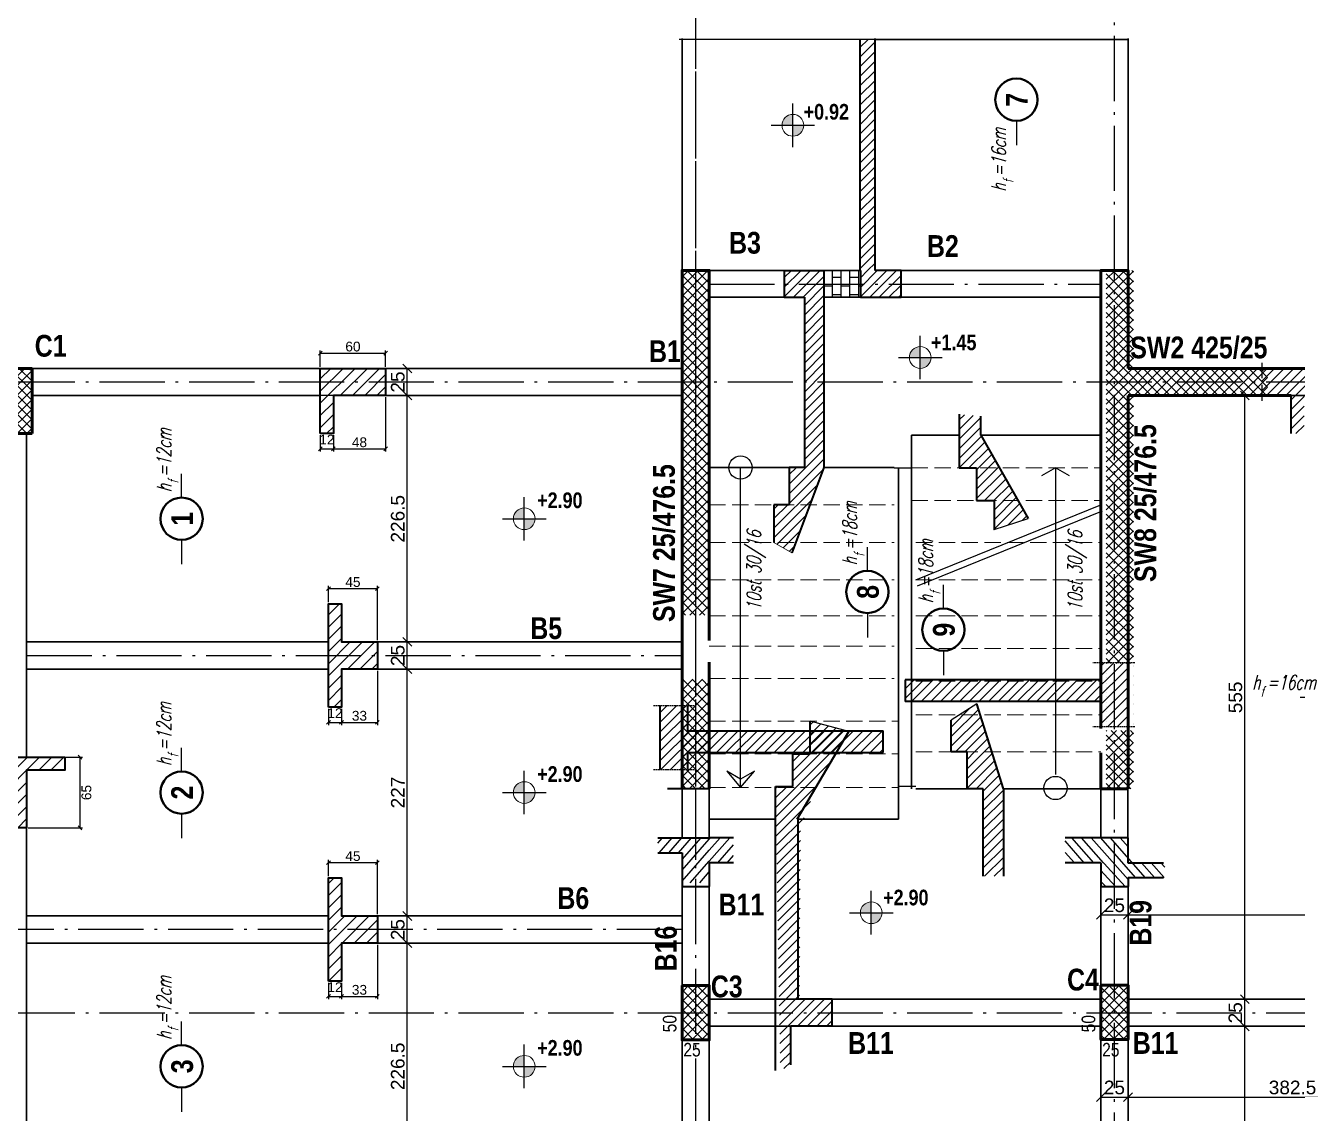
# Model space of a CAD drawing. Header units: millimetres. Extents: x -554 to 5391, y -796 to 3409.
# Drawn here: x 964 to 2134, y 1435 to 2436 of the extents above; entities that cross this region are included whole.
import ezdxf

# ---------------------------------------------------------------- set-up
doc = ezdxf.new("R2010")
doc.units = ezdxf.units.MM
for name, pattern in [('DASHDOT', [82.5, 60, -10, 2.5, -10]), ('Dashed', [21, 15, -6]), ('Solid Line copy-002', [82.5, 60, -10, 2.5, -10])]:
    doc.linetypes.add(name, pattern=pattern)
for name, color, linetype, lineweight in [('! Plochi sech', 210, 'Continuous', 25), ('!Armirovka', 210, 'Continuous', 35), ('!Column', 10, 'Continuous', 50), ('!Dimension', 70, 'Continuous', 25), ('!Hatch', 70, 'Continuous', 25), ('!Hf', 132, 'Continuous', 25), ('025', 1, 'Continuous', 13), ('035', 30, 'Continuous', 30), ('Osi', 70, 'DASHDOT', 25)]:
    doc.layers.add(name, color=color, linetype=linetype, lineweight=lineweight)
doc.layers.add('text', color=7, linetype='Continuous')
doc.styles.add('GENERATED_STYLE_3', font='ARIALNB.TTF')
doc.styles.get("Standard").update_dxf_attribs({"font": 'arial.ttf'})
doc.styles.add('АRM_nadpis', font='simplex.shx', dxfattribs={"width": 0.7, "oblique": 15})
doc.dimstyles.new('RC_PLAN', dxfattribs={"dimtxt": 12.5, "dimasz": 8, "dimexe": 4, "dimexo": 0, "dimgap": 2.5, "dimtad": 1, "dimdec": 1, "dimdsep": 46, "dimtxsty": 'Standard', "dimblk": 'OBLIQUE', "dimcen": 2.5, "dimclrd": 3, "dimclre": 3, "dimclrt": 7, "dimazin": 3, "dimtfac": 1, "dimtmove": 2, "dimatfit": 3})
doc.dimstyles.new('RC_SECTION', dxfattribs={"dimtxt": 9, "dimasz": 3.5, "dimexe": 2.5, "dimexo": 1.5, "dimgap": 1.5, "dimtad": 1, "dimdec": 0, "dimtxsty": 'Standard', "dimblk": 'OBLIQUE', "dimcen": 2.5, "dimclrd": 3, "dimclre": 3, "dimclrt": 7, "dimazin": 3, "dimtfac": 1, "dimtmove": 2, "dimatfit": 3})
pattern_1 = [(90, (-894949.6928658836, -493259.6809320378), (-8, 5e-16), []), (180, (-894949.6928658836, -493259.6809320378), (-8, -7.999999999999999), [8, -8])]
pattern_2 = [(45, (-895032.5183150864, -493259.683125051), (-4.419417382415921, 4.419417382415921), [])]
pattern_3 = [(45, (-899979.7809260131, -513330.7816749096), (-4.419417382415921, 4.419417382415921), [])]
pattern_4 = [(45, (0, 0), (-5.6126600758, 5.6126600758), [])]

# ---------------------------------------------------------------- blocks, each defined once
blk = doc.blocks.new('3433453')
at = {"layer": '! Plochi sech'}
h = blk.add_hatch(dxfattribs=at)
h.set_pattern_fill('ANSI31', color=256, scale=500)
h.set_pattern_definition([(45, (0, 0), (-44.19417382415921, 44.19417382415922), [])])
h.paths.add_polyline_path([(8971049.935942683, 5034852.118647129), (8971049.935942683, 5035052.118647128), (8970762.132233765, 5035052.118647148), (8970762.132233765, 5035072.118647148), (8970762.132233987, 5035284.133699808), (8970637.13223399, 5035284.133699808), (8970637.13223399, 5034694.633699807), (8970762.132233765, 5034694.633699807), (8970762.132233765, 5034852.118647147)])
h.paths.add_polyline_path([(8971049.935942683, 5035052.118647128), (8971049.935942683, 5034852.118647129), (8972562.102560295, 5034852.118647024), (8972562.102560308, 5035052.118647024)])
h.paths.add_polyline_path([(8970637.13223399, 5035284.133699808), (8970512.176340625, 5035284.133699808), (8970512.176340625, 5034694.633699807), (8970637.13223399, 5034694.633699807)])
at = {"color": 3, "linetype": 'Dashed', "lineweight": 25}
for p, q in [((8970450.949816642, 5035284.133699808), (8970835.449816642, 5035284.133699808)), ((8970450.949816417, 5034694.633699807), (8970835.449816419, 5034694.633699807))]:
    blk.add_line(p, q, dxfattribs=at)
at = {"color": 3, "linetype": 'Continuous', "lineweight": 35}
for p, q in [((8970512.176340625, 5034694.633699807), (8970512.176340625, 5035284.133699808)), ((8970762.132233987, 5035284.133699808), (8970762.132233765, 5035052.118647148)), ((8970762.132233765, 5035052.118647148), (8972562.102560308, 5035052.118647023)), ((8972562.102560295, 5034852.118647022), (8972562.102560306, 5035052.118647023)), ((8970762.132233765, 5034852.118647147), (8970762.132233765, 5034694.633699807)), ((8970762.132233765, 5034852.118647147), (8972562.102560295, 5034852.118647022))]:
    blk.add_line(p, q, dxfattribs=at)
blk = doc.blocks.new('A$C6270621E')
at = {"color": 4, "linetype": 'Continuous', "lineweight": 25}
for p, q in [((228.0833877511323, 613.0150634841993), (228.0833877511323, 831.2422981457784)), ((228.0833877511323, 224.3486113632098), (228.0833877511323, 0.0054583037272096))]:
    blk.add_line(p, q, dxfattribs=at)
at = {"color": 4, "linetype": 'Continuous', "lineweight": 40}
blk.add_circle((228.0833877492696, 418.6818374237045), 194.333226061266, dxfattribs=at)
at = {"layer": 'text', "style": 'АRM_nadpis', "oblique": 15, "width": 0.7}
for s, height, p in [('h =12cm', 131.22, (131.2269207481295, 663.4313571443781)), ('f', 91.85399999999998, (197.3188124112785, 741.8042638013139))]:
    blk.add_text(s, height=height, rotation=90, dxfattribs=at).set_placement(p)
at = {"layer": 'text', "color": 4, "linetype": 'Continuous', "lineweight": 5, "insert": (132.7533117290586, 418.6818374237045), "char_height": 199.9999999999999, "attachment_point": 2, "rotation": 90, "style": 'GENERATED_STYLE_3'}
blk.add_mtext('1', dxfattribs=at)
blk = doc.blocks.new('A$C49B93726')
at = {"layer": '!Hf', "color": 4, "linetype": 'Continuous', "lineweight": 25}
for p, q in [((228.0817499011755, 613.0096051804721), (228.0817499011755, 831.2368398420513)), ((228.0817499011755, 224.3431530594826), (228.0817499011755, 0))]:
    blk.add_line(p, q, dxfattribs=at)
at = {"layer": '!Hf', "color": 4, "linetype": 'Continuous', "lineweight": 40}
blk.add_circle((228.0817498993128, 418.6763791199773), 194.333226061266, dxfattribs=at)
at = {"layer": '!Hf', "style": 'АRM_nadpis', "oblique": 15, "width": 0.7}
for s, height, p in [('h =12cm', 131.22, (131.2252828981727, 663.4258988406509)), ('f', 91.85399999999998, (197.3171745613217, 741.7988054975867))]:
    blk.add_text(s, height=height, rotation=90, dxfattribs=at).set_placement(p)
at = {"layer": '!Hf', "color": 4, "linetype": 'Continuous', "lineweight": 5, "insert": (132.7516738791018, 418.6763791199773), "char_height": 199.9999999999999, "attachment_point": 2, "rotation": 90, "style": 'GENERATED_STYLE_3'}
blk.add_mtext('3', dxfattribs=at)
blk = doc.blocks.new('A$C710C7EDD')
at = {"layer": '!Hf', "color": 4, "linetype": 'Continuous', "lineweight": 25}
for p, q in [((228.0817499011755, 613.0150214908645), (228.0817499011755, 831.2422561524435)), ((228.0817499011755, 224.3485693698749), (228.0817499011755, 0.0054163103923202))]:
    blk.add_line(p, q, dxfattribs=at)
at = {"layer": '!Hf', "color": 4, "linetype": 'Continuous', "lineweight": 40}
blk.add_circle((228.0817498993128, 418.6817954303696), 194.333226061266, dxfattribs=at)
at = {"layer": '!Hf', "style": 'АRM_nadpis', "oblique": 15, "width": 0.7}
for s, height, p in [('h =12cm', 131.22, (131.2252828981727, 663.4313151510432)), ('f', 91.85399999999998, (197.3171745613217, 741.804221807979))]:
    blk.add_text(s, height=height, rotation=90, dxfattribs=at).set_placement(p)
at = {"layer": '!Hf', "color": 4, "linetype": 'Continuous', "lineweight": 5, "insert": (132.7516738791018, 418.6817954303696), "char_height": 199.9999999999999, "attachment_point": 2, "rotation": 90, "style": 'GENERATED_STYLE_3'}
blk.add_mtext('2', dxfattribs=at)
blk = doc.blocks.new('A$C56AF32E2')
at = {"color": 4, "linetype": 'Continuous', "lineweight": 25}
for p, q in [((860.3394385520369, 837.3527684817091), (860.3394385520369, 613.0096154222265)), ((666.0062124915421, 418.6763893608003), (441.6630594320595, 418.6763893608003)), ((1054.672664612531, 418.6763893608003), (1272.899899274111, 418.6763893608003)), ((860.3394385520369, 224.3431633003056), (860.3394385520369, 1.02408230305e-05))]:
    blk.add_line(p, q, dxfattribs=at)
at = {"color": 4, "linetype": 'Continuous', "lineweight": 40}
blk.add_circle((860.3394385520369, 418.6763893608003), 194.333226061266, dxfattribs=at)
at = {"layer": 'text', "style": 'АRM_nadpis', "oblique": 15, "width": 0.7}
for s, height, p in [('h =16cm', 131.22, (0.0055041145533323, 492.1916729500517)), ('f', 91.85399999999998, (78.37841077148914, 426.0997812869026))]:
    blk.add_text(s, height=height, dxfattribs=at).set_placement(p)
at = {"layer": 'text', "color": 4, "linetype": 'Continuous', "lineweight": 5, "insert": (857.9007838852702, 521.9681103266776), "char_height": 199.9999999999999, "attachment_point": 2, "style": 'GENERATED_STYLE_3'}
blk.add_mtext('10', dxfattribs=at)
blk = doc.blocks.new('A$C39BD1360')
at = {"color": 4, "linetype": 'Continuous', "lineweight": 25}
for p, q in [((228.0747093390673, 613.0150628564879), (228.0747093390673, 831.242297518067)), ((228.0747093390673, 224.3486107354984), (228.0747093390673, 0.0054576760157943))]:
    blk.add_line(p, q, dxfattribs=at)
at = {"color": 4, "linetype": 'Continuous', "lineweight": 40}
blk.add_circle((228.0747093372047, 418.6818367959931), 194.333226061266, dxfattribs=at)
at = {"layer": 'text', "style": 'АRM_nadpis', "oblique": 15, "width": 0.7}
for s, height, p in [('h =18cm', 131.22, (131.2182423360646, 663.4313565166666)), ('f', 91.85399999999998, (197.3101339992135, 741.8042631736025))]:
    blk.add_text(s, height=height, rotation=90, dxfattribs=at).set_placement(p)
at = {"layer": 'text', "color": 4, "linetype": 'Continuous', "lineweight": 5, "insert": (132.7446333169937, 418.6818367959931), "char_height": 199.9999999999999, "attachment_point": 2, "rotation": 90, "style": 'GENERATED_STYLE_3'}
blk.add_mtext('8', dxfattribs=at)
blk = doc.blocks.new('A$C3D280032')
at = {"color": 4, "linetype": 'Continuous', "lineweight": 25}
for p, q in [((228.0747093390673, 613.0150628564879), (228.0747093390673, 831.242297518067)), ((228.0747093390673, 224.3486107354984), (228.0747093390673, 0.0054576760157943))]:
    blk.add_line(p, q, dxfattribs=at)
at = {"color": 4, "linetype": 'Continuous', "lineweight": 40}
blk.add_circle((228.0747093372047, 418.6818367959931), 194.333226061266, dxfattribs=at)
at = {"layer": 'text', "style": 'АRM_nadpis', "oblique": 15, "width": 0.7}
for s, height, p in [('h =18cm', 131.22, (131.2182423360646, 663.4313565166666)), ('f', 91.85399999999998, (197.3101339992135, 741.8042631736025))]:
    blk.add_text(s, height=height, rotation=90, dxfattribs=at).set_placement(p)
at = {"layer": 'text', "color": 4, "linetype": 'Continuous', "lineweight": 5, "insert": (132.7446333169937, 418.6818367959931), "char_height": 199.9999999999999, "attachment_point": 2, "rotation": 90, "style": 'GENERATED_STYLE_3'}
blk.add_mtext('9', dxfattribs=at)
blk = doc.blocks.new('A$C6A31159B')
at = {"color": 4, "linetype": 'Continuous', "lineweight": 25}
blk.add_line((228.0747093390673, 651.1900989627464), (228.0747093390673, 426.8469459032639), dxfattribs=at)
at = {"color": 4, "linetype": 'Continuous', "lineweight": 40}
blk.add_circle((228.0747093372047, 845.5233250232415), 194.333226061266, dxfattribs=at)
at = {"layer": 'text', "style": 'АRM_nadpis', "oblique": 15, "width": 0.7}
for s, height, p in [('h =16cm', 131.22, (131.2182423360646, -0.0019315714016557)), ('f', 91.85399999999998, (197.3101339992135, 78.37097508553416))]:
    blk.add_text(s, height=height, rotation=90, dxfattribs=at).set_placement(p)
at = {"layer": 'text', "color": 4, "linetype": 'Continuous', "lineweight": 5, "insert": (132.7446333169937, 845.5233250232415), "char_height": 199.9999999999999, "attachment_point": 2, "rotation": 90, "style": 'GENERATED_STYLE_3'}
blk.add_mtext('7', dxfattribs=at)
blk = doc.blocks.new('_Oblique')
at = {"color": 0, "linetype": 'ByBlock', "lineweight": -2}
blk.add_line((-0.5, -0.5), (0.5, 0.5), dxfattribs=at)

msp = doc.modelspace()

# ---------------------------------------------------------------- hatches: boundary and pattern name
at = {"layer": '! Plochi sech'}
h = msp.add_hatch(dxfattribs=at)
h.set_pattern_fill('ANSI31', color=256, scale=50)
h.set_pattern_definition(pattern_2)
h.paths.add_polyline_path([(1745.4, 2423.1519675367076), (1742.082525445605, 2423.134219361606), (1731.332525446347, 2423.134219361986), (1731.9, 2210.630849210406), (1745.4, 2210.6306503669825)])
h.paths.add_polyline_path([(1769.3328522250863, 2210.630318968417), (1745.4, 2210.630318968417), (1731.9, 2210.630536275405), (1731.9, 2185.9787308874133), (1769.332525445052, 2185.9787308874133)])
h = msp.add_hatch(dxfattribs=at)
h.set_pattern_fill('ANSI31', color=256, scale=50)
h.set_pattern_definition(pattern_2)
h.paths.add_polyline_path([(1745.4, 2423.1519675367076), (1742.082525445605, 2423.134219361606), (1731.332525446347, 2423.134219361986), (1731.9, 2210.630849210406), (1745.4, 2210.6306503669825)])
h.paths.add_polyline_path([(1769.3328522250863, 2210.630318968417), (1745.4, 2210.630318968417), (1731.9, 2210.630536275405), (1731.9, 2185.9787308874133), (1769.332525445052, 2185.9787308874133)])
h = msp.add_hatch(dxfattribs=at)
h.set_pattern_fill('ANSI31', color=256, scale=50)
h.set_pattern_definition(pattern_3)
h.paths.add_polyline_path([(1652.4, 1995.1), (1652.4, 1960.6), (1668.9, 1951.1), (1698.4, 2029.6), (1698.4, 2210.6346154044863), (1661.9, 2210.6346154044863), (1661.9, 2185.979126940531), (1680.4, 2185.979126937082), (1680.4, 2029.6), (1666.4, 2029.6), (1666.4, 1995.1)])
h = msp.add_hatch(dxfattribs=at)
h.set_pattern_fill('AR-B816', color=256, angle=90)
h.set_pattern_definition(pattern_1)
h.paths.add_polyline_path([(1731.9, 2210.6342103072006), (1698.4, 2210.6346154044863), (1698.4, 2185.980923908623), (1731.9, 2185.9809239062947)])
h = msp.add_hatch(dxfattribs=at)
h.set_pattern_fill('AR-B816', color=256, angle=90)
h.set_pattern_definition(pattern_1)
h.paths.add_polyline_path([(1731.9, 2210.6342103072006), (1698.4, 2210.6346154044863), (1698.4, 2185.980923908623), (1731.9, 2185.9809239062947)])
h = msp.add_hatch(dxfattribs=at)
h.set_pattern_fill('ANSI31', color=256, scale=50)
h.set_pattern_definition(pattern_3)
h.paths.add_polyline_path([(1859.78205807311, 2029.136734416758), (1838.735411474747, 2029.136734418155), (1838.735411472885, 1999.136734418154), (1854.735411472885, 1999.136734417129), (1876.968648562474, 1998.890450388054)])
h.paths.add_polyline_path([(1842.735411476611, 2059.136734417879), (1822.73541147661, 2059.136734419087), (1822.735411474747, 2029.136734419086), (1838.735411474747, 2029.136734418059), (1859.78205807311, 2029.136734416758)])
h.paths.add_polyline_path([(1842.735411476611, 2076.663146574755), (1822.735411477731, 2078.409079210693), (1822.73541147661, 2059.136734419087), (1842.735411476611, 2059.171928950911)])
edge = h.paths.add_edge_path()
edge.add_line((1876.968648562474, 1998.890450388054), (1854.735411472885, 1999.136734417129))
edge.add_line((1854.735411472885, 1999.136734417129), (1854.735411471023, 1972.609053549407))
edge.add_arc((1854.785411471025, 1972.609053549407), 0.05, 180, 287.8134948189743)
edge.add_line((1854.800707448541, 1972.561450681138), (1886.138369288009, 1982.631015599377))
edge.add_arc((1886.123073310494, 1982.678618467652), 0.049999999954186, 287.8134948183227, 388.0724869443439)
edge.add_line((1886.167190957528, 1982.70214787941), (1876.968648562474, 1998.89045038806))
h = msp.add_hatch(dxfattribs=at)
h.set_pattern_fill('ANSI31', color=256, scale=50)
h.set_pattern_definition([(45, (-894949.6928658994, -493205.0251215182), (-4.419417382415921, 4.419417382415921), [])])
h.paths.add_polyline_path([(1852.9, 1768.1), (1829.9, 1768.1), (1829.9, 1734.1), (1844.9, 1734.1), (1863.4, 1734.1)])
h.paths.add_polyline_path([(1863.4, 1734.1), (1844.9, 1734.1), (1844.9, 1653.6), (1863.4, 1653.6)])
h.paths.add_polyline_path([(1838.9, 1812.280702851383), (1822.9, 1802.1), (1842.4, 1802.1)])
h.paths.add_polyline_path([(1822.9, 1802.1), (1815.4, 1797.1), (1815.4, 1768.1), (1852.9, 1768.1), (1842.4, 1802.1)])
h = msp.add_hatch(dxfattribs=at)
h.set_pattern_fill('ANSI31', color=256, scale=50)
h.set_pattern_definition([(45, (1674.507685374925, 1507.47690356733), (-4.419417382415921, 4.419417382415921), [])])
h.paths.add_polyline_path([(1705.810369795645, 1540.6221162099887), (1675.810369796022, 1540.6221162119377), (1676.9, 1699.6), (1691.45440276068, 1735.788768274948), (1653.810369788383, 1735.788768277459), (1658.4, 1475.1), (1667.810370058276, 1480.2887690501727), (1667.810369798816, 1515.6221173089498), (1705.810369798627, 1515.6221173089498)])
h.paths.add_polyline_path([(1709.098435496625, 1765.788768273827), (1669.810369790434, 1765.788768276433), (1669.810369788383, 1735.788768276433), (1691.45440276068, 1735.788768274948)])
h.paths.add_polyline_path([(1721.290849890462, 1786.519427600919), (1685.810369792471, 1795.788768275311), (1685.810369790434, 1765.788768275413), (1709.098435496625, 1765.788768273827)])
at = {"layer": '!Dimension', "linetype": 'Continuous', "lineweight": 20}
h = msp.add_hatch(color=7, dxfattribs=at)
h.paths.add_polyline_path([(1731.907697852415, 1620.1248604690252), (1741.907697852603, 1620.1248604690252), (1741.907697852603, 1630.1248604690252, 0.4142135623785508)])
h.paths.add_polyline_path([(1741.907697852603, 1620.1248604690252), (1741.907697852603, 1610.1248604690252, 0.4142135623676397), (1751.907697852415, 1620.1248604690252)])
at = {"layer": '!Hatch'}
h = msp.add_hatch(dxfattribs=at)
h.set_pattern_fill('ANSI37', color=256, scale=50)
h.set_pattern_definition([(45, (1555.457134101995, 1600.075212160363), (-4.419417382415921, 4.419417382415921), []), (135, (1555.457134101995, 1600.075212160363), (-4.419417382415921, -4.419417382415921), [])])
h.paths.add_polyline_path([(1580.4209087741533, 2210.6362524522033), (1567.921432476016, 2210.636412368482), (1567.9261449401142, 1827.303738092121), (1580.4209087739623, 1827.303738092121), (1580.4209087739623, 1834.7215736229468), (1567.93048051083, 1834.7215736229468), (1567.93048051083, 1893.6715736231322), (1580.4209087737731, 1893.671573623038)])
h.paths.add_polyline_path([(1592.9209087737731, 2210.6360925291233), (1580.4209087739623, 2210.6362524522033), (1580.4209087739623, 1893.671573623038), (1592.920908773584, 1893.671573623038)])
h.paths.add_polyline_path([(1580.420908773962, 1734.136734435194), (1592.920908773585, 1734.136734435289), (1592.920908773584, 1834.7215736229468), (1580.4209087739623, 1834.7215736229468)])
h.paths.add_polyline_path([(1567.9272291352, 1734.136734435194), (1580.420908773962, 1734.136734435289), (1580.4209087739623, 1827.303738092121), (1567.9261449401142, 1827.303738092121)])
h = msp.add_hatch(dxfattribs=at)
h.set_pattern_fill('ANSI37', color=256, scale=50)
h.set_pattern_definition([(45, (1978.057134102002, 1586.285855419794), (-4.419417382415921, 4.419417382415921), []), (135, (1978.057134102002, 1586.285855419794), (-4.419417382415921, -4.419417382415921), [])])
h.paths.add_polyline_path([(2171.9, 2120.6367343955267), (2106.252558928061, 2120.636734395527), (2106.252558928061, 2107.813200984666), (2171.9, 2107.8245043305274)], flags=16)
h.paths.add_polyline_path([(2171.9, 2107.8245043305274), (2106.252558928061, 2107.813200984666), (2106.252558928061, 2095.636734394959), (2171.9, 2095.636734394959)], flags=16)
h.paths.add_polyline_path([(2402.914973928118, 2120.6367343955267), (2390.4149738754127, 2120.6367343955267), (2390.414973873912, 2095.636734394959), (2402.914973928118, 2095.636734394959)])
h.paths.add_polyline_path([(1957.915429827834, 1849.328151061059), (1970.468406090968, 1849.328151061059), (1970.468406090968, 1787.6), (1957.9154298056733, 1787.6), (1957.9154298280232, 1766.1), (1957.9153838817933, 1766.1), (1957.915429827834, 1788.6)], flags=16)
h.paths.add_polyline_path([(1970.468406090968, 1849.328151061059), (1982.9110191420527, 1849.328151061155), (1982.911019141863, 1787.6), (1970.468406090968, 1787.6)], flags=16)
h.paths.add_polyline_path([(1957.9149739279287, 1734.1), (1982.914973928117, 1734.1), (1982.914973928117, 2095.636734394959), (2390.414973873912, 2095.636734394959), (2390.4149738754127, 2120.6367343955267), (1982.914973928117, 2120.6367343955267), (1982.9149739279287, 2210.630712399308), (1957.9149739279287, 2210.6310519847525)])
h = msp.add_hatch(dxfattribs=at)
h.set_pattern_fill('ANSI37', color=256, scale=50)
h.set_pattern_definition([(45, (-894969.6928659019, -493219.0251215973), (-4.419417382415921, 4.419417382415921), []), (135, (-894969.6928659019, -493219.0251215973), (-4.419417382415921, -4.419417382415921), [])])
h.paths.add_polyline_path([(950.420908770238, 2120.6367343337756), (930.420908817168, 2120.6367343338707), (930.420908817168, 2060.6367343338698), (950.420908770238, 2060.6367343338698)])
h.paths.add_polyline_path([(950.420908770238, 2060.6367343337756), (970.4209088173573, 2060.6367343337756), (970.4209088173573, 2120.6367343337756), (950.420908770238, 2120.6367343337756)])
h = msp.add_hatch(dxfattribs=at)
h.set_pattern_fill('ANSI37', color=256, scale=50)
h.set_pattern_definition([(45, (-894949.6928658879, -493139.3045687427), (-4.419417382415921, 4.419417382415921), []), (135, (-894949.6928658879, -493139.3045687427), (-4.419417382415921, -4.419417382415921), [])])
h.paths.add_polyline_path([(1580.4209087842078, 1553.136734395891), (1567.9209087842078, 1553.136734395891), (1567.9209087842078, 1528.134612282874), (1580.4209087842078, 1528.136734395891)])
h.paths.add_polyline_path([(1592.9209087342801, 1553.136734395891), (1580.4209087842078, 1553.136734395891), (1580.4209087842078, 1528.136734395891), (1592.920908732418, 1528.138856509007)])
h.paths.add_polyline_path([(1580.4209087842078, 1528.136734395891), (1580.4209087842078, 1505.3572871858692), (1592.9209087842078, 1505.3572871858692), (1592.9209087842078, 1528.138856509007)])
h.paths.add_polyline_path([(1580.4209087842078, 1528.136734395891), (1567.9209087842078, 1528.134612282874), (1567.9209087842078, 1505.3572871858692), (1580.4209087842078, 1505.3572871858692)])
h.paths.add_polyline_path([(1580.4209087842078, 1505.3572871858692), (1567.9209087842078, 1505.3572871858692), (1567.9209087842078, 1503.136734395891), (1580.4209087842078, 1503.136734395891)])
h.paths.add_polyline_path([(1592.9209087842078, 1505.3572871858692), (1580.4209087842078, 1505.3572871858692), (1580.4209087842078, 1503.136734395891), (1592.9209087842078, 1503.136734395891)])
h = msp.add_hatch(dxfattribs=at)
h.set_pattern_fill('ANSI37', color=256, scale=50)
h.set_pattern_definition([(45, (-894544.6988007375, -493139.0316759083), (-4.419417382415921, 4.419417382415921), []), (135, (-894544.6988007375, -493139.0316759083), (-4.419417382415921, -4.419417382415921), [])])
h.paths.add_polyline_path([(1965.414973934447, 1553.409627230421), (1952.914973934447, 1553.409627230421), (1952.914973934447, 1528.4075051174073), (1965.414973934447, 1528.409627230421)])
h.paths.add_polyline_path([(1977.914973884534, 1553.409627230421), (1965.414973934447, 1553.409627230421), (1965.414973934447, 1528.409627230421), (1977.9149738826732, 1528.4117493435247)])
h.paths.add_polyline_path([(1965.414973934447, 1528.409627230421), (1965.414973934447, 1505.630180020401), (1977.914973934447, 1505.630180020401), (1977.914973934447, 1528.4117493435247)])
h.paths.add_polyline_path([(1965.414973934447, 1528.409627230421), (1952.914973934447, 1528.4075051174073), (1952.914973934447, 1505.630180020401), (1965.414973934447, 1505.630180020401)])
h.paths.add_polyline_path([(1965.414973934447, 1505.630180020401), (1952.914973934447, 1505.630180020401), (1952.914973934447, 1503.409627230421), (1965.414973934447, 1503.409627230421)])
h.paths.add_polyline_path([(1977.914973934447, 1505.630180020401), (1965.414973934447, 1505.630180020401), (1965.414973934447, 1503.409627230421), (1977.914973934447, 1503.409627230421)])
at = {"linetype": 'Continuous', "lineweight": 20}
h = msp.add_hatch(color=7, dxfattribs=at)
h.paths.add_polyline_path([(1659.836852970989, 2344.119090261359), (1669.836852971179, 2344.119090261359), (1669.836852971179, 2354.119090261359, 0.4142135623785508)])
h.paths.add_polyline_path([(1669.836852971179, 2344.119090261359), (1669.836852971179, 2334.119090261359, 0.4142135623676397), (1679.836852970989, 2344.119090261359)])
h = msp.add_hatch(color=7, dxfattribs=at)
h.paths.add_polyline_path([(1659.836852970989, 2344.119090261359), (1669.836852971179, 2344.119090261359), (1669.836852971179, 2354.119090261359, 0.4142135623785508)])
h.paths.add_polyline_path([(1669.836852971179, 2344.119090261359), (1669.836852971179, 2334.119090261359, 0.4142135623676397), (1679.836852970989, 2344.119090261359)])
h = msp.add_hatch(color=7, dxfattribs=at)
h.paths.add_polyline_path([(1776.956937256535, 2130.6009098489358), (1786.956937256725, 2130.6009098489358), (1786.956937256725, 2140.6009098489358, 0.4142135623785508)])
h.paths.add_polyline_path([(1786.956937256725, 2130.6009098489358), (1786.956937256725, 2120.6009098489358, 0.4142135623676397), (1796.956937256535, 2130.6009098489358)])
h = msp.add_hatch()
h.set_pattern_fill('ANSI31', scale=2.5)
h.set_pattern_definition(pattern_4)
h.paths.add_polyline_path([(1235.4, 2060.6367343332145), (1235.4, 2095.6367343332145), (1235.4, 2120.6367343329384), (1295.4, 2120.6367343329384), (1295.4, 2095.6367343332145), (1247.4, 2095.6367343332145), (1247.4, 2060.6367343332145)])
h = msp.add_hatch(dxfattribs=at)
h.set_pattern_fill('ANSI31', scale=50, style=0)
h.set_pattern_definition([(45, (-881535.0756755735, -482559.7630969478), (-4.419417382415921, 4.419417382415921), [])])
h.paths.add_polyline_path([(2167.678994993757, 2120.636734395613), (2101.25255892825, 2120.636734395613), (2101.25255892825, 2108.136734396268), (2167.678994993947, 2108.136734396268)])
h.paths.add_polyline_path([(2167.678994993757, 2108.136734396268), (2101.25255892825, 2108.136734396268), (2101.25255892825, 2095.636734395993), (2127.757134102363, 2095.636734395993), (2127.757134102363, 2060.636734395527), (2139.757134102363, 2060.636734395614), (2139.757134102, 2095.63673439608), (2167.678994994136, 2095.636734395993)])
h = msp.add_hatch(color=7)
h.paths.add_polyline_path([(1412.9, 1982.35), (1422.9, 1982.35), (1422.9, 1992.35, 0.41421356237309503)])
h.paths.add_polyline_path([(1422.9, 1982.35), (1422.9, 1972.35, 0.41421356237309503), (1432.9, 1982.35)])
h = msp.add_hatch()
h.set_pattern_fill('ANSI31', scale=2.5)
h.set_pattern_definition(pattern_4)
h.paths.add_polyline_path([(1242.9, 1809.136734395708), (1242.9, 1844.136734395708), (1242.9, 1869.136734395526), (1242.9, 1904.136734395526), (1254.9, 1904.136734395526), (1254.9, 1869.136734395526), (1287.9, 1869.136734395526), (1287.9, 1844.136734395708), (1254.9, 1844.136734395708), (1254.9, 1809.136734395708)])
h = msp.add_hatch()
h.set_pattern_fill('ANSI31', scale=2.5)
h.set_pattern_definition(pattern_4)
h.paths.add_polyline_path([(900.4132538105239, 1763.1), (935.4132538105239, 1763.1), (965.4132537842576, 1763.1), (1000.4132537842576, 1763.1), (1000.4132537842576, 1751.1), (965.4132537842576, 1751.1), (965.4132537842576, 1698.1), (935.4132538105239, 1698.1), (935.4132538105239, 1751.1), (900.4132538105239, 1751.1)])
h = msp.add_hatch(color=7)
h.paths.add_polyline_path([(1412.9, 1730.6), (1422.9, 1730.6), (1422.9, 1740.6, 0.41421356237309503)])
h.paths.add_polyline_path([(1422.9, 1730.6), (1422.9, 1720.6, 0.41421356237309503), (1432.9, 1730.6)])
h = msp.add_hatch()
h.set_pattern_fill('ANSI31', scale=2.5)
h.set_pattern_definition(pattern_4)
h.paths.add_polyline_path([(1242.9, 1557.136734395614), (1242.9, 1592.136734395614), (1242.9, 1617.1367343954241), (1242.9, 1652.1367343954241), (1254.9, 1652.1367343954241), (1254.9, 1617.1367343954241), (1287.9, 1617.1367343954241), (1287.9, 1592.136734395614), (1254.9, 1592.136734395614), (1254.9, 1557.136734395614)])
h = msp.add_hatch(color=7)
h.paths.add_polyline_path([(1412.9, 1478.85), (1422.9, 1478.85), (1422.9, 1488.85, 0.41421356237309503)])
h.paths.add_polyline_path([(1422.9, 1478.85), (1422.9, 1468.85, 0.41421356237309503), (1432.9, 1478.85)])

# ---------------------------------------------------------------- linework, layer by layer
at = {"layer": '! Plochi sech'}
for p, q in [((1698.4, 2210.634416565396), (1731.9, 2210.634416565396)), ((1698.4, 2210.634416565396), (1731.9, 2210.634416565396)), ((1762.923102487523, 2029.136734421786), (1778.923102486402, 2029.136734421786)), ((1838.9, 1812.28070285185), (1815.4, 1797.1)), ((1782.9231024703818, 1736.136734423), (1766.923102470017, 1736.136734423)), ((1545.6350519922457, 1684.1), (1550.011376548273, 1689.1)), ((1546.8502113130721, 1675.1), (1558.8502113130721, 1689.1)), ((1555.689046077886, 1675.1), (1567.6890460778873, 1689.1)), ((1564.5278808428743, 1675.1), (1576.5278808426997, 1689.1)), ((1567.9133445444363, 1669.1), (1585.3667156075003, 1689.1)), ((1567.913344544626, 1659.1), (1592.9133445669772, 1687.6)), ((1592.9133445671673, 1687.6), (1594.205550372315, 1689.1)), ((1592.9133445671673, 1677.6), (1603.0443851373043, 1689.1)), ((1592.9133445671673, 1667.6), (1611.883219902118, 1689.1)), ((1567.9133445448138, 1649.0938378103517), (1592.9133445671673, 1677.6)), ((1600.7220546669173, 1666.1), (1615.191637114889, 1682.6)), ((1609.560889431732, 1666.1), (1615.191637114889, 1672.6)), ((1575.383219901929, 1647.7248784027531), (1592.9133445671673, 1667.6)), ((1584.229618872229, 1647.7248784027531), (1592.9209087728418, 1657.6))]:
    msp.add_line(p, q, dxfattribs=at)
at = {"layer": '! Plochi sech', "color": 3, "linetype": 'Continuous', "lineweight": 35}
for p, q in [((1863.4, 1734.1), (1838.9, 1812.280702851951)), ((1815.4, 1768.1), (1815.4, 1797.1)), ((1829.9, 1768.1), (1815.4, 1768.1)), ((1829.9, 1734.1), (1829.9, 1768.1)), ((1844.9, 1734.1), (1829.9, 1734.1)), ((1844.9, 1653.6), (1844.9, 1734.1)), ((1863.4, 1734.1), (1863.4, 1653.6)), ((1674.810370060139, 1540.6367344289529), (1674.810370060139, 1706.136734501231))]:
    msp.add_line(p, q, dxfattribs=at)
at = {"layer": '!Armirovka', "color": 2}
msp.add_line((1592.920908773585, 1734.136734435289), (1554.56501854424, 1734.136734435289), dxfattribs=at)
at = {"layer": '!Column'}
for p, q in [((1567.9209087795512, 2210.636746132796), (1567.920908766133, 1734.136734435194)), ((950.420908770238, 2120.6367343337756), (970.4209088173573, 2120.6367343337756)), ((970.4209088173573, 2120.6367343337756), (970.4209088173573, 2060.6367343337756)), ((1977.914973872049, 2120.6367343958905), (2402.9149738720494, 2120.6367343958905)), ((2127.75713404612, 2095.636734395803), (1977.914973872049, 2095.6367343957086)), ((970.4209088173573, 2060.6367343337756), (930.420908817168, 2060.6367343338698)), ((1952.914973984929, 1734.1), (1977.849934469054, 1734.1))]:
    msp.add_line(p, q, dxfattribs=at)
for points in [[(1567.920908774515, 1734.136734435289), (1567.9209087881213, 2210.6360809767143), (1592.920908788296, 2210.6360809767143), (1592.920908773584, 1870.4700683570022)], [(1592.9209087780523, 2185.445011894733), (1592.920908788296, 2210.6360809767143), (1567.9209087881213, 2210.6360809767143), (1567.9209087778768, 2183.4252142709215)], [(1952.914973999088, 1789.6), (1952.914974013799, 2210.636734410325), (1977.9149740139878, 2210.636734410325), (1977.9149739990867, 2120.6367343958905)], [(1977.9149739992758, 2095.6367343958905), (1977.9149739992758, 1734.1)], [(1592.920908773584, 1850.4700683570022), (1592.920908773584, 1734.136734435289)], [(1952.914973999088, 1734.1), (1952.914973999088, 1767.1)]]:
    msp.add_lwpolyline(points, dxfattribs=at)
for points in [[(1567.9209087842078, 1553.136734395891), (1567.9209087842078, 1503.136734395891), (1592.9209087842078, 1503.136734395891), (1592.9209087842078, 1553.136734395891)], [(1952.914973934447, 1553.409627230421), (1952.914973934447, 1503.409627230421), (1977.914973934447, 1503.409627230421), (1977.914973934447, 1553.409627230421)]]:
    msp.add_lwpolyline(points, close=True, dxfattribs=at)
at = {"layer": '!Dimension'}
for p, q in [((1842.735411476611, 2059.136734417775), (1842.735411476611, 2076.698341107788)), ((1782.9231024821242, 1926.1), (1952.911818684157, 1995.1)), ((1782.9231024821242, 1926.1), (1952.911818684157, 1995.1)), ((1784.456295464644, 1920.6), (1954.4450116666899, 1989.6)), ((1784.456295464644, 1920.6), (1954.4450116666899, 1989.6)), ((1854.800707448541, 1972.561450681138), (1886.138369288009, 1982.631015599377)), ((1721.290849891395, 1786.867393754282), (1685.810369793403, 1796.136734428676))]:
    msp.add_line(p, q, dxfattribs=at)
at = {"layer": '!Dimension', "color": 7, "linetype": 'Continuous', "lineweight": 25}
for p, q in [((1741.907697852603, 1600.1248604690252), (1741.907697852603, 1640.1248604690252)), ((1721.907697852604, 1620.1248604690252), (1761.907697852603, 1620.1248604690252))]:
    msp.add_line(p, q, dxfattribs=at)
at = {"layer": '!Dimension', "color": 7, "linetype": 'Continuous', "lineweight": 20}
msp.add_circle((1741.907697852414, 1620.1248604690252), 10, dxfattribs=at)
at = {"layer": '!Dimension'}
msp.add_arc((1886.123073310494, 1982.678618467652), 0.05, 287.8134949233918, 28.07248694220351, dxfattribs=at)
at = {"layer": '!Dimension', "lineweight": 35}
msp.add_arc((1854.785411471025, 1972.609053549407), 0.05, 180, 287.8134949233918, dxfattribs=at)
at = {"color": 7, "linetype": 'Continuous', "lineweight": 25}
for p, q in [((1807.9, 2423.1364123752796), (1565.315303267435, 2423.1364123752796)), ((1567.9209087881213, 2423.1364123752796), (1567.9209087881213, 2210.636412375278)), ((1669.836852971179, 2324.119090261359), (1669.836852971179, 2364.119090261359)), ((1669.836852971179, 2324.119090261359), (1669.836852971179, 2364.119090261359)), ((1649.836852971179, 2344.119090261359), (1689.836852971177, 2344.119090261359)), ((1649.836852971179, 2344.119090261359), (1689.836852971177, 2344.119090261359)), ((1732.4, 2210.6364123751905), (1592.9209087881213, 2210.636412375278)), ((1731.9, 2210.634219361605), (1726.9, 2210.634219361605)), ((1731.9, 2210.634219361605), (1726.9, 2210.634219361605)), ((1786.956937256725, 2110.6009098489358), (1786.956937256725, 2150.6009098489367)), ((1766.956937256725, 2130.6009098489358), (1806.956937256725, 2130.6009098489358)), ((1396.9, 2095.6367343334045), (1197.4, 2095.63673433368)), ((1567.920908762219, 2095.636734333309), (1396.9, 2095.6367343334045)), ((1937.5444048662507, 1666.1), (1920.170081311739, 1686.1)), ((1946.3832396310659, 1666.1), (1926.3832396308767, 1689.1)), ((1955.2220743958792, 1666.1), (1935.22207439569, 1689.1)), ((1977.907945592966, 1650.6), (1944.0609091604897, 1689.1)), ((1984.8935286003011, 1652.6), (1952.899743925304, 1689.1)), ((1993.732363365305, 1652.6), (1961.738578690119, 1689.1)), ((1977.907945592966, 1680.6), (1970.5774134552962, 1689.1)), ((1928.7055701016402, 1666.1), (1920.279653040595, 1675.6)), ((1975.2220743960538, 1644.2248784028477), (1952.567267319455, 1669.1)), ((2002.3294607869207, 1652.6), (1990.329460786923, 1666.1)), ((2011.1682955517367, 1652.6), (1999.1682955517367, 1666.1)), ((2011.7394750247672, 1662.1), (2008.0071303165373, 1666.1)), ((1966.3832396308767, 1644.2248784028477), (1952.6604525324842, 1659.1)), ((1957.544404866077, 1644.2248784028477), (1952.753637745122, 1649.0156455238819))]:
    msp.add_line(p, q, dxfattribs=at)
at = {"color": 3, "linetype": 'Continuous', "lineweight": 25}
msp.add_line((1742.082525445605, 2423.134219361606), (1731.332525446347, 2423.134219361986), dxfattribs=at)
msp.add_line((1742.082525445605, 2423.134219361606), (1731.332525446347, 2423.134219361986), dxfattribs=at)
at = {"color": 3, "linetype": 'Continuous', "lineweight": 35}
for p, q in [((1731.332525446347, 2423.134219361986), (1731.332525446347, 2210.634219361605)), ((1731.332525446347, 2423.134219361986), (1731.332525446347, 2210.634219361605)), ((1745.4, 2210.630318968417), (1745.4, 2423.823242408826)), ((1745.4, 2210.630318968417), (1745.4, 2423.823242408826)), ((1661.9, 2210.6346154044863), (1698.4, 2210.6346154044863)), ((1661.9, 2210.6346154044863), (1661.9, 2185.979126940531)), ((1661.9, 2210.6346154044863), (1698.4, 2210.6346154044863)), ((1661.9, 2210.6346154044863), (1661.9, 2185.979126940531)), ((1698.4, 2210.634615404581), (1698.4, 2029.6)), ((1731.9, 2210.634219361605), (1731.9, 2185.9787308874133)), ((1731.9, 2210.634219361605), (1731.9, 2185.9787308874133)), ((1769.3328522250863, 2210.630318968417), (1745.4, 2210.630318968417)), ((1769.3328522250863, 2210.630318968417), (1745.4, 2210.630318968417)), ((1769.332688835069, 2185.9787308874133), (1769.332688835069, 2210.630318968417)), ((1769.332688835069, 2185.9787308874133), (1769.332688835069, 2210.630318968417)), ((1661.9, 2185.979126940531), (1680.4, 2185.9791269371767)), ((1680.4, 2185.979126937082), (1680.4, 2029.6)), ((1731.9, 2185.9787308874133), (1769.332525445052, 2185.9787308874133)), ((1731.9, 2185.9787308874133), (1769.332525445052, 2185.9787308874133)), ((2127.757134102363, 2060.636734395425), (2127.757134102189, 2095.636734395338)), ((1822.735411477731, 2078.409079210693), (1822.73541147661, 2059.136734419087)), ((1842.735411476611, 2059.136734417595), (1842.735411476611, 2076.62795204143)), ((1822.73541147661, 2059.136734419087), (1822.735411474747, 2029.136734419086)), ((1842.735411476611, 2059.136734417775), (1886.167190957528, 1982.70214787941)), ((1680.4, 2029.6), (1666.4, 2029.6)), ((1666.4, 2029.6), (1666.4, 1995.1)), ((1698.4, 2029.6), (1668.9, 1951.1)), ((1822.735411474747, 2029.136734419086), (1838.735411474747, 2029.136734418059)), ((1838.735411474747, 2029.136734418059), (1838.735411472885, 1999.136734418154)), ((1666.4, 1995.1), (1652.4, 1995.1)), ((1652.4, 1995.1), (1652.4, 1960.6)), ((1838.735411472885, 1999.136734418154), (1854.735411472885, 1999.136734417129)), ((1854.735411472885, 1999.136734417129), (1854.735411471023, 1972.609053549407)), ((1685.810369791365, 1766.136734429797), (1685.810369793403, 1796.136734428676)), ((1673.81037001692, 1706.136734501231), (1721.290849882256, 1786.867393825719)), ((1669.810369789315, 1736.136734430727), (1669.810369791365, 1766.136734429797)), ((1669.810369791365, 1766.136734429797), (1685.810369791365, 1766.136734429797)), ((1653.81036976379, 1475.1), (1653.81036976379, 1736.136734432962)), ((1653.810369789315, 1736.136734430727), (1669.810369789315, 1736.136734430727)), ((1545.6350519922457, 1689.1), (1592.920908773031, 1689.1)), ((1615.191637114889, 1689.1), (1592.913344562698, 1689.1)), ((1977.907945592966, 1689.1), (1920.279653040595, 1689.1)), ((1977.8492797913827, 1689.1), (1977.849279791195, 1666.1)), ((1545.6350519922457, 1675.1), (1567.9133445444363, 1675.1)), ((1567.9209087400573, 1675.1), (1567.9209087404347, 1644.2248784028477)), ((1615.191637114889, 1666.1), (1592.913344562698, 1666.1)), ((1592.9209087728418, 1666.1), (1592.920908773031, 1644.2248784028477)), ((1952.907945570439, 1666.1), (1920.2796530182427, 1666.1)), ((1952.907945570249, 1666.1), (1952.907945570249, 1644.2248784027531)), ((1977.849220253604, 1666.1), (2010.5361786079498, 1666.1)), ((1977.907886055565, 1652.6), (2010.536178607761, 1652.6)), ((1977.907945593343, 1652.6), (1977.907945593155, 1644.2248784027531)), ((1567.9209087404347, 1644.2248784028477), (1592.920908773031, 1644.2248784028477)), ((1952.907945570249, 1644.2248784027531), (1977.907945592966, 1644.2248784028477)), ((1705.810370059951, 1540.6367344292348), (1675.810370060328, 1540.6367344290538)), ((1705.810370059951, 1540.6367344292348), (1675.810370060328, 1540.6367344290538)), ((1705.810370059951, 1515.6367344288649), (1705.810370059951, 1540.6367344291418)), ((1705.810370059951, 1515.6367344288649), (1705.810370059951, 1540.6367344291418)), ((1705.810370059951, 1515.6367344295188), (1667.81037006014, 1515.6367344295188)), ((1667.810370067969, 1480.3033861285567), (1667.810370064986, 1515.6367343958027)), ((1705.810370059951, 1515.6367344295188), (1667.81037006014, 1515.6367344295188))]:
    msp.add_line(p, q, dxfattribs=at)
at = {"color": 3, "linetype": 'Dashed', "lineweight": 25}
msp.add_line((2101.25255892825, 2090.636734395425), (2101.25255892825, 2125.636734395614), dxfattribs=at)
at = {"color": 6, "lineweight": 25}
for p, q in [((1621.701279634323, 1735.136734433245), (1621.701279634512, 2029.6)), ((1911.2425922120792, 2029.136734412938), (1911.242592211148, 1747.1))]:
    msp.add_line(p, q, dxfattribs=at)
at = {"color": 6, "linetype": 'Continuous', "lineweight": 25}
for p, q in [((1911.2425922122682, 2029.136734413033), (1898.5133107206682, 2021.767665540755)), ((1923.9718737612332, 2021.7676655889), (1911.2425922122682, 2029.136734413033)), ((1608.972012690536, 1750.322507298041), (1621.701294182135, 1735.136751788528)), ((1621.701294182135, 1742.953438425763), (1608.972012690536, 1750.322507298041)), ((1621.701294182135, 1735.136751788528), (1634.430575731113, 1750.322507249895)), ((1634.430575731113, 1750.322507249895), (1621.701294182135, 1742.953438425763))]:
    msp.add_line(p, q, dxfattribs=at)
at = {"color": 7, "lineweight": 25}
for p, q in [((1422.9, 1962.35), (1422.9, 2002.35)), ((1402.9, 1982.35), (1442.9, 1982.35)), ((1422.9, 1710.6), (1422.9, 1750.6)), ((1402.9, 1730.6), (1442.9, 1730.6)), ((1422.9, 1458.85), (1422.9, 1498.85)), ((1402.9, 1478.85), (1442.9, 1478.85))]:
    msp.add_line(p, q, dxfattribs=at)
at = {"color": 3, "linetype": 'Continuous', "lineweight": 20}
msp.add_line((1652.4, 1960.6), (1668.9, 1951.1), dxfattribs=at)
at = {"color": 3, "lineweight": 35}
for points in [[(1235.4, 2060.6367343332145), (1235.4, 2095.6367343332145), (1235.4, 2120.6367343329384), (1295.4, 2120.6367343329384), (1295.4, 2095.6367343332145), (1247.4, 2095.6367343332145), (1247.4, 2060.6367343332145)], [(1242.9, 1809.136734395708), (1242.9, 1844.136734395708), (1242.9, 1869.136734395526), (1242.9, 1904.136734395526), (1254.9, 1904.136734395526), (1254.9, 1869.136734395526), (1287.9, 1869.136734395526), (1287.9, 1844.136734395708), (1254.9, 1844.136734395708), (1254.9, 1809.136734395708)], [(900.4132538105239, 1763.1), (935.4132538105239, 1763.1), (965.4132537842576, 1763.1), (1000.4132537842576, 1763.1), (1000.4132537842576, 1751.1), (965.4132537842576, 1751.1), (965.4132537842576, 1698.1), (935.4132538105239, 1698.1), (935.4132538105239, 1751.1), (900.4132538105239, 1751.1)], [(1242.9, 1557.136734395614), (1242.9, 1592.136734395614), (1242.9, 1617.1367343954241), (1242.9, 1652.1367343954241), (1254.9, 1652.1367343954241), (1254.9, 1617.1367343954241), (1287.9, 1617.1367343954241), (1287.9, 1592.136734395614), (1254.9, 1592.136734395614), (1254.9, 1557.136734395614)]]:
    msp.add_lwpolyline(points, close=True, dxfattribs=at)
at = {"color": 7, "linetype": 'Continuous', "lineweight": 20}
for centre in [(1669.836852970989, 2344.119090261359), (1669.836852970989, 2344.119090261359), (1786.956937256536, 2130.6009098489358)]:
    msp.add_circle(centre, 10, dxfattribs=at)
at = {"color": 6, "lineweight": 25}
for centre in [(1621.70127964307, 2029.420409273749), (1911.242592211148, 1734.7860927370702)]:
    msp.add_circle(centre, 10.70838925428301, dxfattribs=at)
at = {"color": 7, "lineweight": 20}
for centre in [(1422.9, 1982.35), (1422.9, 1730.6), (1422.9, 1478.85)]:
    msp.add_circle(centre, 10, dxfattribs=at)
at = {"layer": '025', "linetype": 'Dashed'}
for p, q in [((1782.923102499441, 2210.6367344217856), (1952.914974013799, 2210.636734410325)), ((1778.923102487888, 2029.136734421786), (1952.914974002245, 2029.136734421786)), ((1592.9209087558888, 1995.1), (1762.9231024856613, 1995.1)), ((1778.923102486024, 1999.136734421785), (1952.9149740003818, 1999.136734421785)), ((1592.920908754027, 1960.6), (1762.92310248361, 1960.6)), ((1782.923102483987, 1960.6), (1952.91497399852, 1960.6)), ((1592.920908752164, 1926.1), (1762.923102481746, 1926.1)), ((1782.9231024821242, 1926.1), (1952.9149739966583, 1926.1)), ((1592.920908750301, 1893.136701429261), (1762.923102479694, 1893.136701429261)), ((1782.9231024800742, 1893.1367344217847), (1952.9149739947948, 1893.136734410325)), ((1592.9209087534732, 1865.3259031693428), (1762.923102483057, 1865.3259031693428)), ((1782.9231024782107, 1863.1367344218793), (1952.9149739929312, 1863.136734410326)), ((1592.920908751612, 1835.3259031693437), (1762.9231024810038, 1835.3259031693437)), ((1782.9231024763471, 1833.136734421786), (1952.91497399107, 1833.136734410325)), ((1782.9231024744863, 1802.1), (1952.914973989206, 1802.1)), ((1592.920908744713, 1796.136734423088), (1766.923102474106, 1796.136734423088)), ((1592.9209087428503, 1766.136734423087), (1766.923102472055, 1766.136734423087)), ((1782.9231024724327, 1768.1), (1952.9149739873442, 1768.1)), ((1567.920908766133, 1734.136734435194), (1592.9209087408, 1734.136734435289)), ((1592.9209087408003, 1735.136734429145), (1766.923102470017, 1735.136734429145))]:
    msp.add_line(p, q, dxfattribs=at)
at = {"layer": '035'}
for p, q in [((1567.9209087881213, 2423.825435422134), (1567.9179170678312, 2210.63641241496)), ((1746.4, 2423.134011443289), (1977.9180302073123, 2423.130712378544)), ((1977.914973938552, 2423.825435422134), (1977.9119821426343, 2210.630712438978)), ((1567.9209087795512, 2210.636412375278), (1732.4, 2210.634210307476)), ((1746.4, 2210.634011464053), (1977.914973938362, 2210.630712399308)), ((1592.9209087724653, 1874.670692298611), (1592.9209087713593, 2206.2925565730316)), ((1567.9274666200267, 1689.1), (1567.9209087795512, 2190.6367461310206)), ((1952.9099480652117, 1789.6), (1952.914974084958, 2190.6429385221113)), ((1977.9149740070902, 2190.636734410325), (1977.9149740829057, 2190.642616485295)), ((1592.920908784949, 2185.9809239158844), (1677.4, 2185.9809239101146)), ((1698.4, 2185.980923908623), (1952.914974029079, 2185.9809238908406)), ((307.92090877396333, 2120.6367343329384), (1235.4, 2120.6367343329384)), ((1295.4, 2120.6367343329384), (1567.9209087853283, 2120.6367343329384)), ((1977.9149739990867, 2120.6367343943048), (2484.9, 2120.6367343943048)), ((970.4209088173573, 2095.6367343332145), (1235.4, 2095.6367343332145)), ((1295.4, 2095.6367343332145), (1567.920908784572, 2095.6367343332145)), ((2127.757134102189, 2095.636734395803), (1977.914973928118, 2095.6367343958905)), ((1977.9149739992758, 2095.6367343958905), (2402.905119507622, 2095.6367343958905)), ((965.4132537842576, 1763.1), (965.4132537842576, 2060.6367343337756)), ((1778.92310248975, 2059.136734421691), (1822.73541147661, 2059.136734418991)), ((1778.92310248975, 2059.136734421691), (1778.92310248975, 1734.1)), ((1842.735411476611, 2059.136734417595), (1952.914974004107, 2059.1367344175947)), ((1592.9209087577533, 2029.6), (1680.4, 2029.6)), ((1698.4, 2029.6), (1762.923102487523, 2029.6)), ((1766.9231024681553, 2029.6), (1766.923102468155, 1706.136734422898)), ((965.4209087693067, 1869.136734395526), (1242.9, 1869.136734395526)), ((1287.9, 1869.136734395526), (1567.925348440262, 1869.136734395526)), ((1592.9209087732202, 1689.1), (1592.9209087724653, 1848.154188004372)), ((965.4209087691173, 1844.136734395708), (1242.9, 1844.136734395708)), ((1287.9, 1844.136734395708), (1567.925348440262, 1844.136734395708)), ((1952.909298227341, 1689.1), (1952.909298227341, 1767.1)), ((1977.849220253604, 1666.1), (1977.8502814088902, 1767.1)), ((1782.92310247057, 1734.1), (1844.9, 1734.1)), ((1863.4, 1734.1), (1952.909362678683, 1734.1)), ((1952.909362678683, 1734.1), (1952.914973984929, 1734.1)), ((965.4132537810997, 1008.0999999999999), (965.4132537810997, 1698.1)), ((1592.92090876446, 1706.136734518082), (1653.810369816322, 1706.136734518082)), ((1673.81037001692, 1706.136734501319), (1766.923102467776, 1706.136734423)), ((1567.9209087404347, 1644.2248784028477), (1567.920908734106, 1553.409627230421)), ((1592.9209087842078, 1553.409627230421), (1592.9209087711693, 1644.2248784028477)), ((1592.9209084608497, 1644.2248784029418), (1592.920909020952, 1585.13018004527)), ((1952.906155277121, 1551.6045477906723), (1952.9084290514643, 1644.2248784028477)), ((1977.9053139776847, 1541.3692037119968), (1977.908131982655, 1644.2248784028477)), ((965.4132538071768, 1617.1367343954241), (1242.9, 1617.1367343954241)), ((1287.9, 1617.1367343954241), (1567.920908732242, 1617.1367343954241)), ((965.4132538071768, 1592.136734395614), (1242.9, 1592.136734395614)), ((1287.9, 1592.136734395614), (1567.9209087365202, 1592.136734395614)), ((1952.914973934447, 1540.636734409395), (1592.9209087842078, 1540.6367344379883)), ((1977.914973934447, 1540.636734395889), (2152.9, 1540.636734395889)), ((1952.914973934447, 1515.636734395891), (1592.9209087842078, 1515.636734395891)), ((1977.914973934447, 1515.636734395613), (2152.9, 1515.636734395613)), ((1567.919188650227, 1290.6), (1567.919188650227, 1505.630180020401)), ((1592.919188628808, 1290.6), (1592.919188628808, 1505.630180020401)), ((1952.913253798053, 1380.6), (1952.913253798053, 1503.409627230421)), ((1977.913253776631, 1380.6), (1977.913253776631, 1503.409627230421))]:
    msp.add_line(p, q, dxfattribs=at)
for centre, start, end in [((1952.8561553482773, 1599.1863841319907), 270, 359.9992619660437), ((1977.955313977689, 1541.369203067899), 179.9992619660436, 270)]:
    msp.add_arc(centre, 0.05, start, end, dxfattribs=at)
at = {"layer": 'Osi', "linetype": 'Solid Line copy-002', "lineweight": 25}
for p, q in [((1580.4209087739623, 2641.159079900527), (1580.420908773962, 221.257448618539)), ((1965.4132538071772, 221.25744861853894), (1965.4132538071772, 2641.8481029950567)), ((1580.4209087739623, 2621.1594136580393), (1580.4209087739623, 1668.6)), ((1592.920908787743, 2198.1310519847525), (1952.9149740134203, 2198.1310519847525)), ((124.87756668859711, 2108.1367343958905), (4062.975684343362, 2108.1367343958905)), ((965.4209087694959, 1856.636734395891), (1567.9255094586738, 1856.636734395891)), ((1567.920908741919, 1604.630180271581), (332.96284391831944, 1604.5917571624288)), ((124.8775666885971, 1528.1367343958907), (4062.9755412093255, 1528.136734395891))]:
    msp.add_line(p, q, dxfattribs=at)

# ---------------------------------------------------------------- block references
at = {"layer": '! Plochi sech', "xscale": 0.1, "yscale": 0.1, "zscale": 0.1, "rotation": 180}
msp.add_blockref('3433453', (899029.1286532043, 505319.4805440248), dxfattribs=at)
at = {"layer": '! Plochi sech', "xscale": 0.1, "yscale": 0.1, "zscale": 0.1}
msp.add_blockref('3433453', (-895503.292314652, -501717.7767015455), dxfattribs=at)
at = {"layer": '!Hf', "xscale": 0.1, "yscale": 0.1, "zscale": 0.1}
for name, p in [('A$C6A31159B', (1852.502256565553, 2283.1408597580967)), ('A$C6270621E', (1085.091661225073, 1940.4818162576294)), ('A$C39BD1360', (1715.520860407868, 1873.2175337335552)), ('A$C3D280032', (1785.363976818917, 1838.4726373256613)), ('A$C56AF32E2', (2091.8660561447964, 1776.2323610639198)), ('A$C710C7EDD', (1085.0918250100688, 1688.7318204569629)), ('A$C49B93726', (1085.0918250100688, 1436.9823620880022))]:
    msp.add_blockref(name, p, dxfattribs=at)

# ---------------------------------------------------------------- texts
at = {"layer": '035', "color": 3, "linetype": 'Continuous', "lineweight": 5, "insert": (1622.5611533629622, 1637.6376082549311), "char_height": 20, "attachment_point": 2, "style": 'GENERATED_STYLE_3'}
msp.add_mtext('B11', dxfattribs=at)
at = {"layer": 'text', "style": 'АRM_nadpis', "oblique": 15, "width": 0.7}
for p in [(1640.524433026734, 1897.894594036557), (1935.703192894992, 1897.610597468963)]:
    msp.add_text('10st 30/16', height=13.122, rotation=90, dxfattribs=at).set_placement(p)
at = {"layer": 'text', "color": 6, "linetype": 'Continuous', "lineweight": 5, "attachment_point": 2, "style": 'GENERATED_STYLE_3'}
for s, insert, char_height in [('+0.92', (1700.56908613377, 2363.771956953823), 14.39999999999999), ('+1.45', (1817.689170419316, 2151.7537765414004), 14.39999999999999), ('C1', (987.4964100622504, 2151.4171551601526), 20), ('+2.90', (1455.6000000000001, 2006.55), 14.39999999999999), ('+2.90', (1455.6000000000001, 1754.8), 14.39999999999999), ('+2.90', (1773.6399310151942, 1641.2777271614889), 14.39999999999999), ('C4', (1936.5415038733668, 1568.604081219766), 20), ('C3', (1609.0355373407551, 1562.345164572593), 20), ('+2.90', (1455.6000000000001, 1503.05), 14.39999999999999), ('{\\fArial Narrow|b0|i0|c204|p34;25}', (1577.0931951311272, 1500.398416536465), 12.5), ('{\\fArial Narrow|b0|i0|c204|p34;25}', (1962.0872602813802, 1500.398416536465), 12.5)]:
    msp.add_mtext(s, dxfattribs=dict(at, insert=insert, char_height=char_height))
at = {"layer": 'text', "color": 3, "linetype": 'Continuous', "lineweight": 5, "char_height": 20, "attachment_point": 2, "style": 'GENERATED_STYLE_3'}
for s, insert in [('B3', (1625.7941555350012, 2246.169188494844)), ('B2', (1807.728170192878, 2243.124766965257)), ('B1', (1552.213845801065, 2146.383564552531)), ('SW2 425/25', (2043.04212095653, 2149.8825826985326)), ('B5', (1443.076399779213, 1891.7311627158392)), ('B6', (1467.944172392676, 1643.54658768275)), ('B11', (1741.598362617273, 1510.3108203237412)), ('B11', (2003.256951731897, 1510.3108203237412))]:
    msp.add_mtext(s, dxfattribs=dict(at, insert=insert))
at = {"layer": 'text', "color": 3, "linetype": 'Continuous', "lineweight": 5, "char_height": 20, "attachment_point": 2, "rotation": 90, "style": 'GENERATED_STYLE_3'}
for s, insert in [('SW8 25/476.5', (1983.786055441471, 1996.729430350714)), ('SW7 25/476.5', (1541.328281010025, 1959.966065064399)), ('B19', (1979.4364130888903, 1610.8249004933512)), ('B16', (1543.0409504054892, 1587.20412190831))]:
    msp.add_mtext(s, dxfattribs=dict(at, insert=insert))
at = {"layer": 'text', "color": 6, "linetype": 'Continuous', "lineweight": 5, "char_height": 12.5, "attachment_point": 2, "rotation": 90, "style": 'GENERATED_STYLE_3'}
for insert in [(1550.2764972641057, 1518.073026117539), (1935.2705624143468, 1518.073026117539)]:
    msp.add_mtext('{\\fArial Narrow|b0|i0|c204|p34;50}', dxfattribs=dict(at, insert=insert))

# ---------------------------------------------------------------- dimensions: what is measured, and where the dimension line sits
at = {"layer": '!Dimension'}
for base, p1, p2 in [((1235.4, 2134.6367343329384), (1235.4, 2120.6367343329384), (1295.4, 2120.6367343329384)), ((1247.4, 2046.6367343332145), (1247.4, 2060.6367343332145), (1295.4, 2095.6367343332145)), ((1235.4, 2046.6367343332145), (1235.4, 2060.6367343332145), (1247.4, 2060.6367343332145)), ((1242.9, 1918.136734395526), (1242.9, 1904.136734395526), (1287.9, 1869.136734395526)), ((1254.9, 1795.136734395708), (1254.9, 1809.136734395708), (1287.9, 1844.136734395708)), ((1242.9, 1795.136734395708), (1242.9, 1809.136734395708), (1254.9, 1809.136734395708)), ((1242.9, 1666.1367343954241), (1242.9, 1652.1367343954241), (1287.9, 1617.1367343954241)), ((1254.9, 1543.136734395614), (1254.9, 1557.136734395614), (1287.9, 1592.136734395614)), ((1242.9, 1543.136734395614), (1242.9, 1557.136734395614), (1254.9, 1557.136734395614))]:
    msp.add_linear_dim(base=base, p1=p1, p2=p2, dimstyle='RC_SECTION', dxfattribs=at).render()
for base, p1, p2, location in [((1315.4, 2095.6), (1315.4, 2095.6), (1315.4, 2120.6), (1306.65, 2108.1)), ((1315.4, 1869.1), (1315.4, 1869.1), (1315.4, 2095.6), (1306.65, 1982.35)), ((2085.4, 1540.6), (2085.4, 1540.6), (2085.4, 2095.6), (2076.65, 1818.1)), ((1315.4, 1844.1), (1315.4, 1844.1), (1315.4, 1869.1), (1306.65, 1856.6)), ((1315.4, 1617.1), (1315.4, 1617.1), (1315.4, 1844.1), (1306.65, 1730.6)), ((1315.4, 1592.1), (1315.4, 1592.1), (1315.4, 1617.1), (1306.65, 1604.6)), ((1315.4, 1365.6), (1315.4, 1365.6), (1315.4, 1592.1), (1306.65, 1478.85)), ((2085.4, 1515.6), (2085.4, 1515.6), (2085.4, 1540.6), (2076.65, 1528.1)), ((2085.4, 1190.6), (2085.4, 1190.6), (2085.4, 1515.6), (2076.65, 1353.1))]:
    msp.add_linear_dim(base=base, p1=p1, p2=p2, angle=90, location=location, dimstyle='RC_PLAN', override={"dimtmove": 2}, dxfattribs=at).render()
msp.add_linear_dim(base=(1014.4132537842576, 1763.1), p1=(1000.4132537842576, 1763.1), p2=(965.4132537842576, 1698.1), angle=90, dimstyle='RC_SECTION', dxfattribs=at).render()
for base, p1, p2, location in [((1952.9, 1618.1), (1952.9, 1618.1), (1977.9, 1618.1), (1965.4, 1626.85)), ((1977.9, 1618.1), (1977.9, 1618.1), (2377.9, 1618.1), (2177.9, 1626.85)), ((1952.9, 1450.6), (1952.9, 1515.6), (1977.9, 1515.6), (1965.4, 1459.35)), ((1977.9, 1450.6), (1977.9, 1515.6), (2360.4, 1515.6), (2129.15, 1459.35))]:
    msp.add_linear_dim(base=base, p1=p1, p2=p2, location=location, dimstyle='RC_PLAN', override={"dimtmove": 2}, dxfattribs=at).render()

doc.saveas('drawing.dxf')
